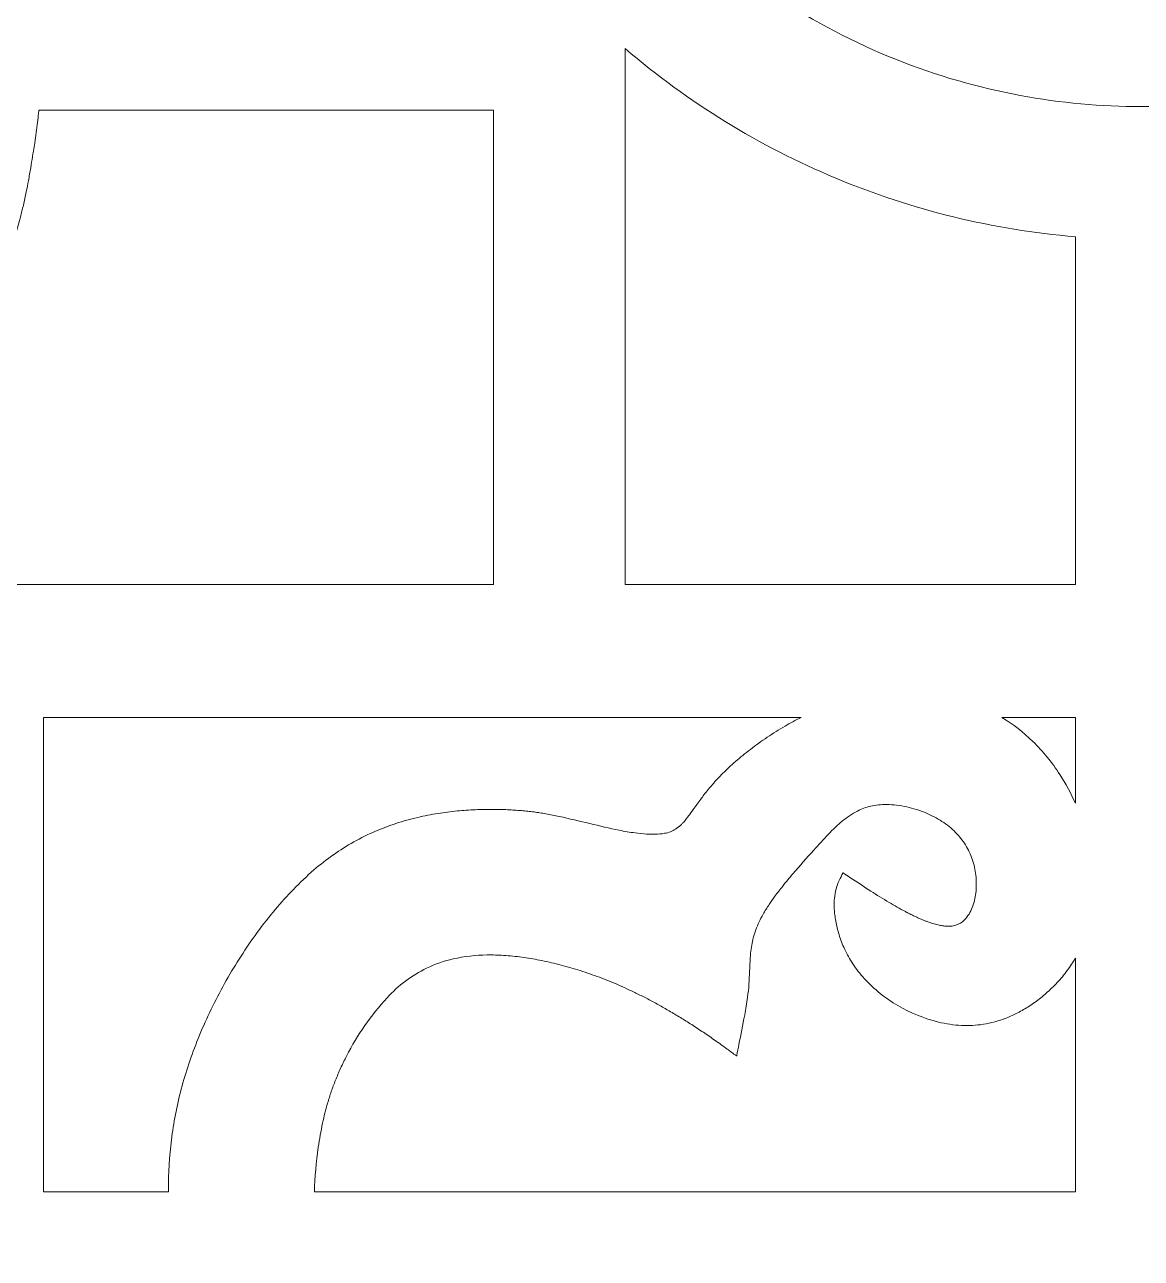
# Model space of a CAD drawing. Header units: centimetres. Extents: x -10 to 9.2, y -12 to 12.7.
# Drawn here: x 1.85 to 4.6, y 0.348 to 3.385 of the extents above; entities that cross this region are included whole.
import ezdxf

# ---------------------------------------------------------------- set-up
doc = ezdxf.new("R2010")
doc.units = ezdxf.units.CM
doc.header["$MEASUREMENT"] = 0
doc.layers.add('layer 1', color=7, linetype='Continuous')

msp = doc.modelspace()

# ---------------------------------------------------------------- linework, layer by layer
at = {"layer": 'layer 1', "color": 242, "lineweight": 9}
for points, knots in [([(9.19904, 12.67695), (9.19904, 4.45748), (9.19904, -3.76202), (9.19904, -11.9815), (9.19904, -11.9815), (6.13291, -11.9815), (3.06675, -11.9815), (0.00061, -11.9815), (0.00061, -11.9815), (0.00061, -3.76202), (0.00061, 4.45748), (0.00061, 12.67695), (0.00061, 12.67695), (3.06675, 12.67695), (6.13291, 12.67695), (9.19904, 12.67695)], [0, 0, 0, 0, 0.2, 0.2, 0.2, 0.2, 0.4, 0.4, 0.4, 0.4, 0.6, 0.6, 0.6, 0.6, 1, 1, 1, 1]), ([(4.59983, 3.18307), (4.69882, 3.18307), (4.79851, 3.19207), (4.89805, 3.21061), (4.89805, 3.21061), (5.00151, 3.22989), (5.10358, 3.25926), (5.20311, 3.29893), (5.20311, 3.29893), (5.41051, 3.38159), (5.59869, 3.50524), (5.75867, 3.66634), (5.75867, 3.66634), (5.83866, 3.74687), (5.90983, 3.83514), (5.97153, 3.93015), (5.97153, 3.93015), (6.03236, 4.02382), (6.08311, 4.1227), (6.1236, 4.22568), (6.1236, 4.22568), (6.163, 4.32584), (6.19217, 4.42859), (6.21133, 4.53278), (6.21133, 4.53278), (6.22972, 4.63296), (6.23868, 4.73334), (6.23868, 4.83299), (6.23868, 4.83299), (6.23868, 4.93265), (6.22972, 5.03304), (6.21133, 5.13323), (6.21133, 5.13323), (6.19217, 5.23741), (6.163, 5.34015), (6.1236, 5.44035), (6.1236, 5.44035), (6.08311, 5.5433), (6.03236, 5.64221), (5.97153, 5.73586), (5.97153, 5.73586), (5.90983, 5.83086), (5.83866, 5.91913), (5.75867, 5.99968), (5.75867, 5.99968), (5.59869, 6.16076), (5.41051, 6.28441), (5.20311, 6.36709), (5.20311, 6.36709), (5.10358, 6.40675), (5.00151, 6.4361), (4.89805, 6.4554), (4.89805, 6.4554), (4.79851, 6.47393), (4.69882, 6.48293), (4.59983, 6.48293), (4.59983, 6.48293), (4.50085, 6.48293), (4.40114, 6.47393), (4.3016, 6.4554), (4.3016, 6.4554), (4.19814, 6.4361), (4.09607, 6.40675), (3.99659, 6.36709), (3.99659, 6.36709), (3.78917, 6.28441), (3.60101, 6.16076), (3.44098, 5.99968), (3.44098, 5.99968), (3.36099, 5.91913), (3.28982, 5.83086), (3.22815, 5.73586), (3.22815, 5.73586), (3.16731, 5.64221), (3.11654, 5.5433), (3.07605, 5.44035), (3.07605, 5.44035), (3.03666, 5.34015), (3.00752, 5.23741), (2.98834, 5.13323), (2.98834, 5.13323), (2.96993, 5.03304), (2.96097, 4.93265), (2.96097, 4.83299), (2.96097, 4.83299), (2.96097, 4.73334), (2.96993, 4.63296), (2.98834, 4.53278), (2.98834, 4.53278), (3.00752, 4.42859), (3.03666, 4.32584), (3.07605, 4.22568), (3.07605, 4.22568), (3.11654, 4.1227), (3.16731, 4.02382), (3.22815, 3.93015), (3.22815, 3.93015), (3.28982, 3.83514), (3.36099, 3.74687), (3.44098, 3.66634), (3.44098, 3.66634), (3.60101, 3.50524), (3.78917, 3.38159), (3.99659, 3.29893), (3.99659, 3.29893), (4.09607, 3.25926), (4.19814, 3.22989), (4.3016, 3.21061), (4.3016, 3.21061), (4.40114, 3.19207), (4.50085, 3.18307), (4.59983, 3.18307)], [0, 0, 0, 0, 0.0344828, 0.0344828, 0.0344828, 0.0344828, 0.0689655, 0.0689655, 0.0689655, 0.0689655, 0.1034483, 0.1034483, 0.1034483, 0.1034483, 0.137931, 0.137931, 0.137931, 0.137931, 0.1724138, 0.1724138, 0.1724138, 0.1724138, 0.2068966, 0.2068966, 0.2068966, 0.2068966, 0.2413793, 0.2413793, 0.2413793, 0.2413793, 0.2758621, 0.2758621, 0.2758621, 0.2758621, 0.3103448, 0.3103448, 0.3103448, 0.3103448, 0.3448276, 0.3448276, 0.3448276, 0.3448276, 0.3793103, 0.3793103, 0.3793103, 0.3793103, 0.4137931, 0.4137931, 0.4137931, 0.4137931, 0.4482759, 0.4482759, 0.4482759, 0.4482759, 0.4827586, 0.4827586, 0.4827586, 0.4827586, 0.5172414, 0.5172414, 0.5172414, 0.5172414, 0.5517241, 0.5517241, 0.5517241, 0.5517241, 0.5862069, 0.5862069, 0.5862069, 0.5862069, 0.6206897, 0.6206897, 0.6206897, 0.6206897, 0.6551724, 0.6551724, 0.6551724, 0.6551724, 0.6896552, 0.6896552, 0.6896552, 0.6896552, 0.7241379, 0.7241379, 0.7241379, 0.7241379, 0.7586207, 0.7586207, 0.7586207, 0.7586207, 0.7931034, 0.7931034, 0.7931034, 0.7931034, 0.8275862, 0.8275862, 0.8275862, 0.8275862, 0.862069, 0.862069, 0.862069, 0.862069, 0.8965517, 0.8965517, 0.8965517, 0.8965517, 0.9310345, 0.9310345, 0.9310345, 0.9310345, 1, 1, 1, 1]), ([(4.43743, 2.00629), (4.43743, 2.29182), (4.43743, 2.57735), (4.43743, 2.86288), (4.43743, 2.86288), (4.23494, 2.87978), (4.03659, 2.92798), (3.84732, 3.00702), (3.84732, 3.00702), (3.65809, 3.08608), (3.48409, 3.19343), (3.32915, 3.32582), (3.32915, 3.32582), (3.32915, 3.28146), (3.32915, 3.23709), (3.32915, 3.19274), (3.32915, 3.19274), (3.32915, 2.79726), (3.32915, 2.4018), (3.32915, 2.00629), (3.32915, 2.00629), (3.69855, 2.00629), (4.06802, 2.00629), (4.43743, 2.00629)], [0, 0, 0, 0, 0.1428571, 0.1428571, 0.1428571, 0.1428571, 0.2857143, 0.2857143, 0.2857143, 0.2857143, 0.4285714, 0.4285714, 0.4285714, 0.4285714, 0.5714286, 0.5714286, 0.5714286, 0.5714286, 0.7142857, 0.7142857, 0.7142857, 0.7142857, 1, 1, 1, 1]), ([(3.00439, 3.17441), (2.63128, 3.17441), (2.25821, 3.17441), (1.88507, 3.17441), (1.88507, 3.17441), (1.88464, 3.17024), (1.88419, 3.16607), (1.88375, 3.16191), (1.88375, 3.16191), (1.88284, 3.15388), (1.88191, 3.14588), (1.88089, 3.13788), (1.88089, 3.13788), (1.87986, 3.12963), (1.87879, 3.12141), (1.87767, 3.11317), (1.87767, 3.11317), (1.87646, 3.10452), (1.87522, 3.09586), (1.87392, 3.08724), (1.87392, 3.08724), (1.871, 3.06907), (1.86804, 3.05093), (1.8651, 3.03276), (1.8651, 3.03276), (1.86326, 3.022), (1.86131, 3.01123), (1.85929, 3.00051), (1.85929, 3.00051), (1.85758, 2.99148), (1.85583, 2.98245), (1.85398, 2.97346), (1.85398, 2.97346), (1.85175, 2.96249), (1.84937, 2.95153), (1.84688, 2.94061), (1.84688, 2.94061), (1.84462, 2.93078), (1.84228, 2.92097), (1.83977, 2.91118), (1.83977, 2.91118), (1.83379, 2.88779), (1.82704, 2.86461), (1.81943, 2.84169), (1.81943, 2.84169), (1.81304, 2.82224), (1.80575, 2.80308), (1.79773, 2.78425), (1.79773, 2.78425), (1.77877, 2.73968), (1.75488, 2.69757), (1.72643, 2.65843), (1.72643, 2.65843), (1.7013, 2.62391), (1.67193, 2.59292), (1.63884, 2.56601), (1.63884, 2.56601), (1.60664, 2.53984), (1.57164, 2.51764), (1.5343, 2.49969), (1.5343, 2.49969), (1.48974, 2.4783), (1.4433, 2.46132), (1.3955, 2.44894), (1.3955, 2.44894), (1.37217, 2.44289), (1.34853, 2.4383), (1.32469, 2.43517), (1.32469, 2.43517), (1.30625, 2.43276), (1.28765, 2.43185), (1.26902, 2.43245), (1.26902, 2.43245), (1.25788, 2.43281), (1.24678, 2.43376), (1.23572, 2.43527), (1.23572, 2.43527), (1.22472, 2.43679), (1.21381, 2.43883), (1.20299, 2.44148), (1.20299, 2.44148), (1.19601, 2.44319), (1.18901, 2.44515), (1.18213, 2.4473), (1.18213, 2.4473), (1.18429, 2.44035), (1.1862, 2.43334), (1.18792, 2.42627), (1.18792, 2.42627), (1.19051, 2.41539), (1.19257, 2.40441), (1.19407, 2.39331), (1.19407, 2.39331), (1.19559, 2.38219), (1.1965, 2.37101), (1.19685, 2.35982), (1.19685, 2.35982), (1.19747, 2.34108), (1.19656, 2.32236), (1.19415, 2.30378), (1.19415, 2.30378), (1.19106, 2.27974), (1.18647, 2.25595), (1.1805, 2.23248), (1.1805, 2.23248), (1.1682, 2.18433), (1.15135, 2.13762), (1.13006, 2.09274), (1.13006, 2.09274), (1.11224, 2.05516), (1.09018, 2.0199), (1.06423, 1.98749), (1.06423, 1.98749), (1.03746, 1.95418), (1.00671, 1.92461), (0.97241, 1.89931), (0.97241, 1.89931), (0.93353, 1.87067), (0.8917, 1.84664), (0.84743, 1.82752), (0.84743, 1.82752), (0.82871, 1.81944), (0.80971, 1.81215), (0.79038, 1.80569), (0.79038, 1.80569), (0.76763, 1.79803), (0.74458, 1.79122), (0.72134, 1.7852), (0.72134, 1.7852), (0.71162, 1.7827), (0.70189, 1.7803), (0.69212, 1.77805), (0.69212, 1.77805), (0.68125, 1.77552), (0.67041, 1.77315), (0.65949, 1.7709), (0.65949, 1.7709), (0.65058, 1.76903), (0.6416, 1.76725), (0.63262, 1.76556), (0.63262, 1.76556), (0.62202, 1.76354), (0.61143, 1.7616), (0.60078, 1.75974), (0.60078, 1.75974), (0.58278, 1.75677), (0.56472, 1.75382), (0.54669, 1.75085), (0.54669, 1.75085), (0.53806, 1.74953), (0.52939, 1.74828), (0.52073, 1.74706), (0.52073, 1.74706), (0.51256, 1.74592), (0.50435, 1.74483), (0.49619, 1.7438), (0.49619, 1.7438), (0.48823, 1.74279), (0.48028, 1.74182), (0.47233, 1.74094), (0.47233, 1.74094), (0.46921, 1.74059), (0.46613, 1.74025), (0.46304, 1.73991), (0.46304, 1.73991), (0.46304, 1.33036), (0.46304, 0.92078), (0.46304, 0.51123), (0.46304, 0.51123), (0.83246, 0.51123), (1.20187, 0.51123), (1.57132, 0.51123), (1.57132, 0.51123), (1.57132, 0.9067), (1.57132, 1.3022), (1.57132, 1.69766), (1.57132, 1.69766), (1.57132, 1.77563), (1.57132, 1.8536), (1.57132, 1.93159), (1.57132, 1.93159), (1.57132, 1.95038), (1.57132, 1.96917), (1.57132, 1.98797), (1.57132, 1.98797), (1.57132, 1.9938), (1.57132, 1.99965), (1.57132, 2.00549), (1.57132, 2.00549), (1.57132, 2.00576), (1.57132, 2.00604), (1.57132, 2.00629), (1.57132, 2.00629), (1.5716, 2.00629), (1.57187, 2.00629), (1.57214, 2.00629), (1.57214, 2.00629), (1.57792, 2.00629), (1.58372, 2.00629), (1.58956, 2.00629), (1.58956, 2.00629), (2.06114, 2.00629), (2.53278, 2.00629), (3.00439, 2.00629), (3.00439, 2.00629), (3.00439, 2.39567), (3.00439, 2.78504), (3.00439, 3.17441)], [0, 0, 0, 0, 0.0188679, 0.0188679, 0.0188679, 0.0188679, 0.0377358, 0.0377358, 0.0377358, 0.0377358, 0.0566038, 0.0566038, 0.0566038, 0.0566038, 0.0754717, 0.0754717, 0.0754717, 0.0754717, 0.0943396, 0.0943396, 0.0943396, 0.0943396, 0.1132075, 0.1132075, 0.1132075, 0.1132075, 0.1320755, 0.1320755, 0.1320755, 0.1320755, 0.1509434, 0.1509434, 0.1509434, 0.1509434, 0.1698113, 0.1698113, 0.1698113, 0.1698113, 0.1886792, 0.1886792, 0.1886792, 0.1886792, 0.2075472, 0.2075472, 0.2075472, 0.2075472, 0.2264151, 0.2264151, 0.2264151, 0.2264151, 0.245283, 0.245283, 0.245283, 0.245283, 0.2641509, 0.2641509, 0.2641509, 0.2641509, 0.2830189, 0.2830189, 0.2830189, 0.2830189, 0.3018868, 0.3018868, 0.3018868, 0.3018868, 0.3207547, 0.3207547, 0.3207547, 0.3207547, 0.3396226, 0.3396226, 0.3396226, 0.3396226, 0.3584906, 0.3584906, 0.3584906, 0.3584906, 0.3773585, 0.3773585, 0.3773585, 0.3773585, 0.3962264, 0.3962264, 0.3962264, 0.3962264, 0.4150943, 0.4150943, 0.4150943, 0.4150943, 0.4339623, 0.4339623, 0.4339623, 0.4339623, 0.4528302, 0.4528302, 0.4528302, 0.4528302, 0.4716981, 0.4716981, 0.4716981, 0.4716981, 0.490566, 0.490566, 0.490566, 0.490566, 0.509434, 0.509434, 0.509434, 0.509434, 0.5283019, 0.5283019, 0.5283019, 0.5283019, 0.5471698, 0.5471698, 0.5471698, 0.5471698, 0.5660377, 0.5660377, 0.5660377, 0.5660377, 0.5849057, 0.5849057, 0.5849057, 0.5849057, 0.6037736, 0.6037736, 0.6037736, 0.6037736, 0.6226415, 0.6226415, 0.6226415, 0.6226415, 0.6415094, 0.6415094, 0.6415094, 0.6415094, 0.6603774, 0.6603774, 0.6603774, 0.6603774, 0.6792453, 0.6792453, 0.6792453, 0.6792453, 0.6981132, 0.6981132, 0.6981132, 0.6981132, 0.7169811, 0.7169811, 0.7169811, 0.7169811, 0.7358491, 0.7358491, 0.7358491, 0.7358491, 0.754717, 0.754717, 0.754717, 0.754717, 0.7735849, 0.7735849, 0.7735849, 0.7735849, 0.7924528, 0.7924528, 0.7924528, 0.7924528, 0.8113208, 0.8113208, 0.8113208, 0.8113208, 0.8301887, 0.8301887, 0.8301887, 0.8301887, 0.8490566, 0.8490566, 0.8490566, 0.8490566, 0.8679245, 0.8679245, 0.8679245, 0.8679245, 0.8867925, 0.8867925, 0.8867925, 0.8867925, 0.9056604, 0.9056604, 0.9056604, 0.9056604, 0.9245283, 0.9245283, 0.9245283, 0.9245283, 0.9433962, 0.9433962, 0.9433962, 0.9433962, 0.9622642, 0.9622642, 0.9622642, 0.9622642, 1, 1, 1, 1]), ([(3.76189, 1.67932), (3.13998, 1.67932), (2.51802, 1.67932), (1.8961, 1.67932), (1.8961, 1.67932), (1.8961, 1.28996), (1.8961, 0.90059), (1.8961, 0.51123), (1.8961, 0.51123), (1.99874, 0.51123), (2.10136, 0.51123), (2.20398, 0.51123), (2.20398, 0.51123), (2.20392, 0.51807), (2.20397, 0.52493), (2.20402, 0.53178), (2.20402, 0.53178), (2.2045, 0.57297), (2.20766, 0.61404), (2.2135, 0.65484), (2.2135, 0.65484), (2.2165, 0.67578), (2.22019, 0.69664), (2.22457, 0.71732), (2.22457, 0.71732), (2.22902, 0.73835), (2.23415, 0.75922), (2.23998, 0.77989), (2.23998, 0.77989), (2.24586, 0.80066), (2.25237, 0.82122), (2.25954, 0.8416), (2.25954, 0.8416), (2.26708, 0.86296), (2.27527, 0.88412), (2.2841, 0.90501), (2.2841, 0.90501), (2.30248, 0.94851), (2.32336, 0.99087), (2.3466, 1.03192), (2.3466, 1.03192), (2.36967, 1.07271), (2.39508, 1.11209), (2.42276, 1.1499), (2.42276, 1.1499), (2.43702, 1.16942), (2.45192, 1.18847), (2.46748, 1.20698), (2.46748, 1.20698), (2.48163, 1.22392), (2.49644, 1.2403), (2.51181, 1.25612), (2.51181, 1.25612), (2.52798, 1.27278), (2.54485, 1.28869), (2.5624, 1.30388), (2.5624, 1.30388), (2.57773, 1.31716), (2.59372, 1.32967), (2.61031, 1.34134), (2.61031, 1.34134), (2.62643, 1.35274), (2.64318, 1.36326), (2.66044, 1.37288), (2.66044, 1.37288), (2.67796, 1.38266), (2.69596, 1.39149), (2.71439, 1.39939), (2.71439, 1.39939), (2.73075, 1.40642), (2.74748, 1.41273), (2.7644, 1.41827), (2.7644, 1.41827), (2.78207, 1.42404), (2.79995, 1.42906), (2.81803, 1.43331), (2.81803, 1.43331), (2.82619, 1.43522), (2.83439, 1.437), (2.84258, 1.43861), (2.84258, 1.43861), (2.85102, 1.44027), (2.85945, 1.44175), (2.86797, 1.44311), (2.86797, 1.44311), (2.87576, 1.44435), (2.88359, 1.44548), (2.89138, 1.44647), (2.89138, 1.44647), (2.89948, 1.4475), (2.90756, 1.44838), (2.91565, 1.44915), (2.91565, 1.44915), (2.92301, 1.44985), (2.93031, 1.45045), (2.93767, 1.45093), (2.93767, 1.45093), (2.94524, 1.45146), (2.95285, 1.45187), (2.96046, 1.45219), (2.96046, 1.45219), (2.96718, 1.45247), (2.97394, 1.45267), (2.98064, 1.4528), (2.98064, 1.4528), (2.98767, 1.45291), (2.9947, 1.45297), (3.00173, 1.45296), (3.00173, 1.45296), (3.00815, 1.45294), (3.01455, 1.45286), (3.02093, 1.45271), (3.02093, 1.45271), (3.02703, 1.45259), (3.03304, 1.45239), (3.0391, 1.45214), (3.0391, 1.45214), (3.04487, 1.45188), (3.05069, 1.45157), (3.05644, 1.4512), (3.05644, 1.4512), (3.06201, 1.45084), (3.06758, 1.45041), (3.07313, 1.44996), (3.07313, 1.44996), (3.07838, 1.44949), (3.08362, 1.44898), (3.08887, 1.44842), (3.08887, 1.44842), (3.09407, 1.44785), (3.09924, 1.44723), (3.1044, 1.44657), (3.1044, 1.44657), (3.1092, 1.44595), (3.11406, 1.44525), (3.11886, 1.44453), (3.11886, 1.44453), (3.1238, 1.44381), (3.12871, 1.44302), (3.13359, 1.44217), (3.13359, 1.44217), (3.14455, 1.44031), (3.15548, 1.43815), (3.16635, 1.43573), (3.16635, 1.43573), (3.19144, 1.43013), (3.21646, 1.42424), (3.24144, 1.41812), (3.24144, 1.41812), (3.26565, 1.41216), (3.28994, 1.40668), (3.31435, 1.40166), (3.31435, 1.40166), (3.32718, 1.39903), (3.34006, 1.39683), (3.35307, 1.39511), (3.35307, 1.39511), (3.36258, 1.39383), (3.37213, 1.39289), (3.38167, 1.39228), (3.38167, 1.39228), (3.3887, 1.39181), (3.39572, 1.3917), (3.40275, 1.39187), (3.40275, 1.39187), (3.41045, 1.39205), (3.41808, 1.39279), (3.42565, 1.39405), (3.42565, 1.39405), (3.43071, 1.39488), (3.43559, 1.39617), (3.44038, 1.39792), (3.44038, 1.39792), (3.44472, 1.39953), (3.44894, 1.40161), (3.45286, 1.40412), (3.45286, 1.40412), (3.45749, 1.40713), (3.46183, 1.41056), (3.4658, 1.41442), (3.4658, 1.41442), (3.46766, 1.41622), (3.46947, 1.41807), (3.47119, 1.41998), (3.47119, 1.41998), (3.47348, 1.42252), (3.47572, 1.42512), (3.4779, 1.42779), (3.4779, 1.42779), (3.47964, 1.42995), (3.48136, 1.43213), (3.48302, 1.43436), (3.48302, 1.43436), (3.48564, 1.43781), (3.48825, 1.44127), (3.49077, 1.4448), (3.49077, 1.4448), (3.49564, 1.45158), (3.50056, 1.4584), (3.50542, 1.46518), (3.50542, 1.46518), (3.50857, 1.4696), (3.51178, 1.47398), (3.51501, 1.47833), (3.51501, 1.47833), (3.51755, 1.48177), (3.52012, 1.48513), (3.52273, 1.48849), (3.52273, 1.48849), (3.5262, 1.493), (3.52975, 1.49748), (3.53333, 1.50189), (3.53333, 1.50189), (3.53673, 1.50603), (3.5402, 1.51014), (3.54371, 1.5142), (3.54371, 1.5142), (3.54785, 1.51897), (3.55203, 1.52366), (3.55636, 1.52827), (3.55636, 1.52827), (3.56068, 1.5329), (3.56505, 1.53744), (3.56948, 1.54192), (3.56948, 1.54192), (3.57432, 1.54677), (3.57927, 1.55153), (3.58426, 1.55619), (3.58426, 1.55619), (3.58966, 1.56123), (3.59519, 1.56618), (3.60074, 1.57104), (3.60074, 1.57104), (3.60651, 1.57607), (3.61237, 1.58102), (3.61829, 1.58586), (3.61829, 1.58586), (3.62448, 1.59091), (3.6307, 1.59585), (3.63706, 1.60071), (3.63706, 1.60071), (3.65063, 1.61113), (3.66453, 1.6211), (3.67874, 1.63063), (3.67874, 1.63063), (3.69303, 1.64019), (3.70761, 1.64931), (3.72246, 1.65794), (3.72246, 1.65794), (3.73541, 1.66546), (3.74856, 1.6726), (3.76189, 1.67932)], [0, 0, 0, 0, 0.015625, 0.015625, 0.015625, 0.015625, 0.03125, 0.03125, 0.03125, 0.03125, 0.046875, 0.046875, 0.046875, 0.046875, 0.0625, 0.0625, 0.0625, 0.0625, 0.078125, 0.078125, 0.078125, 0.078125, 0.09375, 0.09375, 0.09375, 0.09375, 0.109375, 0.109375, 0.109375, 0.109375, 0.125, 0.125, 0.125, 0.125, 0.140625, 0.140625, 0.140625, 0.140625, 0.15625, 0.15625, 0.15625, 0.15625, 0.171875, 0.171875, 0.171875, 0.171875, 0.1875, 0.1875, 0.1875, 0.1875, 0.203125, 0.203125, 0.203125, 0.203125, 0.21875, 0.21875, 0.21875, 0.21875, 0.234375, 0.234375, 0.234375, 0.234375, 0.25, 0.25, 0.25, 0.25, 0.265625, 0.265625, 0.265625, 0.265625, 0.28125, 0.28125, 0.28125, 0.28125, 0.296875, 0.296875, 0.296875, 0.296875, 0.3125, 0.3125, 0.3125, 0.3125, 0.328125, 0.328125, 0.328125, 0.328125, 0.34375, 0.34375, 0.34375, 0.34375, 0.359375, 0.359375, 0.359375, 0.359375, 0.375, 0.375, 0.375, 0.375, 0.390625, 0.390625, 0.390625, 0.390625, 0.40625, 0.40625, 0.40625, 0.40625, 0.421875, 0.421875, 0.421875, 0.421875, 0.4375, 0.4375, 0.4375, 0.4375, 0.453125, 0.453125, 0.453125, 0.453125, 0.46875, 0.46875, 0.46875, 0.46875, 0.484375, 0.484375, 0.484375, 0.484375, 0.5, 0.5, 0.5, 0.5, 0.515625, 0.515625, 0.515625, 0.515625, 0.53125, 0.53125, 0.53125, 0.53125, 0.546875, 0.546875, 0.546875, 0.546875, 0.5625, 0.5625, 0.5625, 0.5625, 0.578125, 0.578125, 0.578125, 0.578125, 0.59375, 0.59375, 0.59375, 0.59375, 0.609375, 0.609375, 0.609375, 0.609375, 0.625, 0.625, 0.625, 0.625, 0.640625, 0.640625, 0.640625, 0.640625, 0.65625, 0.65625, 0.65625, 0.65625, 0.671875, 0.671875, 0.671875, 0.671875, 0.6875, 0.6875, 0.6875, 0.6875, 0.703125, 0.703125, 0.703125, 0.703125, 0.71875, 0.71875, 0.71875, 0.71875, 0.734375, 0.734375, 0.734375, 0.734375, 0.75, 0.75, 0.75, 0.75, 0.765625, 0.765625, 0.765625, 0.765625, 0.78125, 0.78125, 0.78125, 0.78125, 0.796875, 0.796875, 0.796875, 0.796875, 0.8125, 0.8125, 0.8125, 0.8125, 0.828125, 0.828125, 0.828125, 0.828125, 0.84375, 0.84375, 0.84375, 0.84375, 0.859375, 0.859375, 0.859375, 0.859375, 0.875, 0.875, 0.875, 0.875, 0.890625, 0.890625, 0.890625, 0.890625, 0.90625, 0.90625, 0.90625, 0.90625, 0.921875, 0.921875, 0.921875, 0.921875, 0.9375, 0.9375, 0.9375, 0.9375, 0.953125, 0.953125, 0.953125, 0.953125, 0.96875, 0.96875, 0.96875, 0.96875, 1, 1, 1, 1]), ([(4.43743, 1.46833), (4.43743, 1.53867), (4.43743, 1.609), (4.43743, 1.67932), (4.43743, 1.67932), (4.37713, 1.67932), (4.3168, 1.67932), (4.25643, 1.67932), (4.25643, 1.67932), (4.284, 1.66253), (4.30952, 1.64279), (4.3327, 1.62031), (4.3327, 1.62031), (4.35785, 1.59594), (4.38006, 1.56877), (4.39898, 1.53921), (4.39898, 1.53921), (4.41351, 1.51656), (4.42636, 1.49289), (4.43743, 1.46833)], [0, 0, 0, 0, 0.1666667, 0.1666667, 0.1666667, 0.1666667, 0.3333333, 0.3333333, 0.3333333, 0.3333333, 0.5, 0.5, 0.5, 0.5, 0.6666667, 0.6666667, 0.6666667, 0.6666667, 1, 1, 1, 1]), ([(3.93349, 1.25177), (3.94859, 1.24244), (3.96366, 1.23312), (3.97876, 1.22379), (3.97876, 1.22379), (3.9921, 1.21627), (4.00548, 1.20879), (4.01886, 1.20127), (4.01886, 1.20127), (4.02189, 1.19969), (4.02493, 1.1981), (4.02799, 1.19656), (4.02799, 1.19656), (4.03085, 1.19511), (4.0337, 1.19368), (4.0366, 1.19228), (4.0366, 1.19228), (4.03951, 1.19088), (4.04239, 1.18951), (4.0453, 1.18816), (4.0453, 1.18816), (4.04796, 1.18693), (4.05065, 1.18572), (4.05331, 1.18455), (4.05331, 1.18455), (4.056, 1.18336), (4.05866, 1.18223), (4.06136, 1.1811), (4.06136, 1.1811), (4.06384, 1.1801), (4.06628, 1.17911), (4.06876, 1.17816), (4.06876, 1.17816), (4.07124, 1.17722), (4.07373, 1.17629), (4.07622, 1.17541), (4.07622, 1.17541), (4.07848, 1.1746), (4.08072, 1.17384), (4.08299, 1.17311), (4.08299, 1.17311), (4.08747, 1.17167), (4.09202, 1.17037), (4.09659, 1.16921), (4.09659, 1.16921), (4.10027, 1.16827), (4.104, 1.16748), (4.10775, 1.16686), (4.10775, 1.16686), (4.11141, 1.16624), (4.11512, 1.1658), (4.11877, 1.16552), (4.11877, 1.16552), (4.12176, 1.16529), (4.12476, 1.16524), (4.12776, 1.16533), (4.12776, 1.16533), (4.13057, 1.16543), (4.13344, 1.16572), (4.13623, 1.16618), (4.13623, 1.16618), (4.13862, 1.16656), (4.14101, 1.1671), (4.14334, 1.16781), (4.14334, 1.16781), (4.15136, 1.17027), (4.15851, 1.1747), (4.16433, 1.18081), (4.16433, 1.18081), (4.17274, 1.18967), (4.17929, 1.20004), (4.18364, 1.2115), (4.18364, 1.2115), (4.188, 1.22297), (4.19088, 1.23487), (4.19219, 1.24706), (4.19219, 1.24706), (4.19382, 1.26162), (4.19382, 1.27629), (4.19225, 1.29087), (4.19225, 1.29087), (4.19081, 1.30431), (4.18788, 1.31753), (4.1835, 1.33033), (4.1835, 1.33033), (4.17936, 1.34263), (4.17377, 1.35433), (4.16694, 1.36535), (4.16694, 1.36535), (4.15996, 1.37657), (4.15176, 1.3869), (4.14242, 1.39625), (4.14242, 1.39625), (4.13224, 1.40647), (4.12104, 1.41552), (4.10893, 1.42337), (4.10893, 1.42337), (4.09619, 1.4316), (4.08281, 1.43861), (4.06878, 1.44435), (4.06878, 1.44435), (4.05363, 1.45058), (4.03801, 1.45547), (4.022, 1.45897), (4.022, 1.45897), (4.00563, 1.46258), (3.98898, 1.46458), (3.97223, 1.46492), (3.97223, 1.46492), (3.95919, 1.46518), (3.94616, 1.46388), (3.93344, 1.461), (3.93344, 1.461), (3.92202, 1.45844), (3.91106, 1.45438), (3.90068, 1.44894), (3.90068, 1.44894), (3.88732, 1.44192), (3.87469, 1.43351), (3.86309, 1.42383), (3.86309, 1.42383), (3.85809, 1.41964), (3.8532, 1.41528), (3.84844, 1.41079), (3.84844, 1.41079), (3.84194, 1.40464), (3.83558, 1.39834), (3.82937, 1.3919), (3.82937, 1.3919), (3.81734, 1.37883), (3.80528, 1.36574), (3.79325, 1.35267), (3.79325, 1.35267), (3.77596, 1.3335), (3.75889, 1.31415), (3.74202, 1.29464), (3.74202, 1.29464), (3.73337, 1.28461), (3.72488, 1.27442), (3.71666, 1.26406), (3.71666, 1.26406), (3.71016, 1.25591), (3.70379, 1.24763), (3.69763, 1.23922), (3.69763, 1.23922), (3.69269, 1.23251), (3.6879, 1.22571), (3.6833, 1.2188), (3.6833, 1.2188), (3.67806, 1.211), (3.67313, 1.20305), (3.66848, 1.19492), (3.66848, 1.19492), (3.66487, 1.18872), (3.66155, 1.18238), (3.65849, 1.17588), (3.65849, 1.17588), (3.65555, 1.16955), (3.65286, 1.16306), (3.65052, 1.15648), (3.65052, 1.15648), (3.64815, 1.1499), (3.64612, 1.14322), (3.64439, 1.13642), (3.64439, 1.13642), (3.64292, 1.13069), (3.64169, 1.12488), (3.64066, 1.11902), (3.64066, 1.11902), (3.63949, 1.11228), (3.63854, 1.10547), (3.63783, 1.09865), (3.63783, 1.09865), (3.63731, 1.09392), (3.63693, 1.08919), (3.63662, 1.08445), (3.63662, 1.08445), (3.63611, 1.07668), (3.63571, 1.0689), (3.63542, 1.06111), (3.63542, 1.06111), (3.63503, 1.0515), (3.63459, 1.04189), (3.63415, 1.03228), (3.63415, 1.03228), (3.634, 1.02912), (3.63379, 1.02597), (3.63356, 1.02283), (3.63356, 1.02283), (3.6328, 1.01202), (3.63167, 1.00124), (3.6302, 0.99049), (3.6302, 0.99049), (3.62819, 0.97588), (3.62583, 0.96134), (3.62313, 0.94683), (3.62313, 0.94683), (3.61838, 0.92258), (3.6136, 0.89832), (3.60885, 0.87404), (3.60885, 0.87404), (3.60708, 0.86512), (3.60534, 0.85618), (3.60357, 0.84724), (3.60357, 0.84724), (3.60349, 0.84681), (3.6034, 0.84639), (3.60334, 0.84599), (3.60334, 0.84599), (3.60298, 0.84623), (3.60264, 0.84649), (3.60228, 0.84673), (3.60228, 0.84673), (3.59496, 0.85207), (3.58765, 0.85742), (3.58029, 0.86276), (3.58029, 0.86276), (3.57032, 0.87004), (3.56028, 0.87723), (3.55016, 0.88433), (3.55016, 0.88433), (3.54061, 0.89101), (3.531, 0.89761), (3.52129, 0.90412), (3.52129, 0.90412), (3.51178, 0.91052), (3.5022, 0.91685), (3.49256, 0.92306), (3.49256, 0.92306), (3.48337, 0.92894), (3.47416, 0.93472), (3.46484, 0.94042), (3.46484, 0.94042), (3.45576, 0.94602), (3.44658, 0.9515), (3.43732, 0.95689), (3.43732, 0.95689), (3.42855, 0.96204), (3.41965, 0.96707), (3.4107, 0.97199), (3.4107, 0.97199), (3.40199, 0.97684), (3.39318, 0.98156), (3.38432, 0.98619), (3.38432, 0.98619), (3.37582, 0.99063), (3.36723, 0.99497), (3.35863, 0.99921), (3.35863, 0.99921), (3.35018, 1.00333), (3.34173, 1.00736), (3.33319, 1.01129), (3.33319, 1.01129), (3.32496, 1.0151), (3.31664, 1.01879), (3.30831, 1.02237), (3.30831, 1.02237), (3.30015, 1.02586), (3.29198, 1.02926), (3.28373, 1.03254), (3.28373, 1.03254), (3.27571, 1.03576), (3.26759, 1.03887), (3.25946, 1.04186), (3.25946, 1.04186), (3.24394, 1.04759), (3.22826, 1.05291), (3.21248, 1.05782), (3.21248, 1.05782), (3.19685, 1.06269), (3.1811, 1.06714), (3.16521, 1.0712), (3.16521, 1.0712), (3.14944, 1.07523), (3.13358, 1.07882), (3.11759, 1.08198), (3.11759, 1.08198), (3.10334, 1.08478), (3.089, 1.08718), (3.07459, 1.08913), (3.07459, 1.08913), (3.05955, 1.09117), (3.0445, 1.09265), (3.02936, 1.09362), (3.02936, 1.09362), (3.01594, 1.09447), (3.00253, 1.09478), (2.98906, 1.09457), (2.98906, 1.09457), (2.9609, 1.09412), (2.93292, 1.09088), (2.90543, 1.08483), (2.90543, 1.08483), (2.88277, 1.07986), (2.86082, 1.07223), (2.83995, 1.06201), (2.83995, 1.06201), (2.80316, 1.04404), (2.77037, 1.01951), (2.74264, 0.98926), (2.74264, 0.98926), (2.70307, 0.94606), (2.66957, 0.89796), (2.6427, 0.84578), (2.6427, 0.84578), (2.63762, 0.83587), (2.63275, 0.82584), (2.62811, 0.81568), (2.62811, 0.81568), (2.62367, 0.806), (2.61946, 0.79618), (2.6155, 0.78628), (2.6155, 0.78628), (2.61183, 0.77701), (2.60836, 0.76767), (2.60511, 0.75826), (2.60511, 0.75826), (2.60183, 0.74885), (2.59884, 0.73937), (2.59604, 0.72981), (2.59604, 0.72981), (2.59127, 0.71362), (2.58716, 0.69724), (2.5837, 0.6807), (2.5837, 0.6807), (2.57954, 0.66099), (2.57605, 0.64112), (2.57322, 0.62115), (2.57322, 0.62115), (2.56802, 0.5847), (2.56485, 0.54803), (2.56366, 0.51123), (2.56366, 0.51123), (3.18825, 0.51123), (3.81284, 0.51123), (4.43743, 0.51123), (4.43743, 0.51123), (4.43743, 0.70297), (4.43743, 0.89471), (4.43743, 1.08645), (4.43743, 1.08645), (4.43445, 1.08143), (4.43136, 1.07648), (4.42813, 1.07162), (4.42813, 1.07162), (4.4211, 1.06101), (4.41348, 1.0508), (4.40535, 1.04102), (4.40535, 1.04102), (4.39704, 1.03107), (4.38822, 1.02156), (4.37893, 1.01254), (4.37893, 1.01254), (4.3704, 1.00428), (4.3615, 0.99645), (4.35222, 0.98905), (4.35222, 0.98905), (4.34304, 0.98174), (4.33358, 0.97489), (4.32373, 0.96853), (4.32373, 0.96853), (4.31453, 0.96257), (4.30509, 0.95704), (4.29533, 0.95201), (4.29533, 0.95201), (4.28625, 0.94729), (4.27684, 0.94307), (4.2673, 0.93931), (4.2673, 0.93931), (4.25805, 0.9357), (4.24864, 0.93261), (4.23908, 0.93001), (4.23908, 0.93001), (4.22977, 0.92747), (4.22031, 0.92543), (4.21078, 0.92395), (4.21078, 0.92395), (4.193, 0.92116), (4.17504, 0.9202), (4.1571, 0.92111), (4.1571, 0.92111), (4.13796, 0.92205), (4.11895, 0.92482), (4.10033, 0.92939), (4.10033, 0.92939), (4.06513, 0.93801), (4.03153, 0.95163), (4.00023, 0.96996), (4.00023, 0.96996), (3.96963, 0.98785), (3.94199, 1.01009), (3.91793, 1.03618), (3.91793, 1.03618), (3.91265, 1.04189), (3.90761, 1.04781), (3.90281, 1.05393), (3.90281, 1.05393), (3.89809, 1.05997), (3.8936, 1.06618), (3.88942, 1.07258), (3.88942, 1.07258), (3.88169, 1.0843), (3.87485, 1.09658), (3.86899, 1.10934), (3.86899, 1.10934), (3.86631, 1.11507), (3.86385, 1.1209), (3.8616, 1.12682), (3.8616, 1.12682), (3.85933, 1.13276), (3.85727, 1.13878), (3.85539, 1.14487), (3.85539, 1.14487), (3.85372, 1.15024), (3.85224, 1.15568), (3.8509, 1.16117), (3.8509, 1.16117), (3.84955, 1.16665), (3.84837, 1.17216), (3.84737, 1.17773), (3.84737, 1.17773), (3.84642, 1.18284), (3.84565, 1.188), (3.845, 1.19316), (3.845, 1.19316), (3.84445, 1.19781), (3.84402, 1.2025), (3.84372, 1.20719), (3.84372, 1.20719), (3.84348, 1.21178), (3.84339, 1.21637), (3.84343, 1.22098), (3.84343, 1.22098), (3.84348, 1.2252), (3.8437, 1.22943), (3.84409, 1.23364), (3.84409, 1.23364), (3.84482, 1.24168), (3.8462, 1.24964), (3.84828, 1.25744), (3.84828, 1.25744), (3.8502, 1.2646), (3.85274, 1.27158), (3.85598, 1.27825), (3.85598, 1.27825), (3.85885, 1.28423), (3.86175, 1.29019), (3.86465, 1.29617), (3.86465, 1.29617), (3.86478, 1.29645), (3.86489, 1.29672), (3.86502, 1.297), (3.86502, 1.297), (3.86528, 1.29683), (3.86554, 1.29666), (3.86579, 1.29649), (3.86579, 1.29649), (3.87133, 1.29285), (3.87684, 1.2892), (3.88234, 1.28555), (3.88234, 1.28555), (3.89938, 1.27429), (3.91642, 1.26303), (3.93349, 1.25177)], [0, 0, 0, 0, 0.008547, 0.008547, 0.008547, 0.008547, 0.017094, 0.017094, 0.017094, 0.017094, 0.025641, 0.025641, 0.025641, 0.025641, 0.034188, 0.034188, 0.034188, 0.034188, 0.042735, 0.042735, 0.042735, 0.042735, 0.0512821, 0.0512821, 0.0512821, 0.0512821, 0.0598291, 0.0598291, 0.0598291, 0.0598291, 0.0683761, 0.0683761, 0.0683761, 0.0683761, 0.0769231, 0.0769231, 0.0769231, 0.0769231, 0.0854701, 0.0854701, 0.0854701, 0.0854701, 0.0940171, 0.0940171, 0.0940171, 0.0940171, 0.1025641, 0.1025641, 0.1025641, 0.1025641, 0.1111111, 0.1111111, 0.1111111, 0.1111111, 0.1196581, 0.1196581, 0.1196581, 0.1196581, 0.1282051, 0.1282051, 0.1282051, 0.1282051, 0.1367521, 0.1367521, 0.1367521, 0.1367521, 0.1452991, 0.1452991, 0.1452991, 0.1452991, 0.1538462, 0.1538462, 0.1538462, 0.1538462, 0.1623932, 0.1623932, 0.1623932, 0.1623932, 0.1709402, 0.1709402, 0.1709402, 0.1709402, 0.1794872, 0.1794872, 0.1794872, 0.1794872, 0.1880342, 0.1880342, 0.1880342, 0.1880342, 0.1965812, 0.1965812, 0.1965812, 0.1965812, 0.2051282, 0.2051282, 0.2051282, 0.2051282, 0.2136752, 0.2136752, 0.2136752, 0.2136752, 0.2222222, 0.2222222, 0.2222222, 0.2222222, 0.2307692, 0.2307692, 0.2307692, 0.2307692, 0.2393162, 0.2393162, 0.2393162, 0.2393162, 0.2478632, 0.2478632, 0.2478632, 0.2478632, 0.2564103, 0.2564103, 0.2564103, 0.2564103, 0.2649573, 0.2649573, 0.2649573, 0.2649573, 0.2735043, 0.2735043, 0.2735043, 0.2735043, 0.2820513, 0.2820513, 0.2820513, 0.2820513, 0.2905983, 0.2905983, 0.2905983, 0.2905983, 0.2991453, 0.2991453, 0.2991453, 0.2991453, 0.3076923, 0.3076923, 0.3076923, 0.3076923, 0.3162393, 0.3162393, 0.3162393, 0.3162393, 0.3247863, 0.3247863, 0.3247863, 0.3247863, 0.3333333, 0.3333333, 0.3333333, 0.3333333, 0.3418803, 0.3418803, 0.3418803, 0.3418803, 0.3504274, 0.3504274, 0.3504274, 0.3504274, 0.3589744, 0.3589744, 0.3589744, 0.3589744, 0.3675214, 0.3675214, 0.3675214, 0.3675214, 0.3760684, 0.3760684, 0.3760684, 0.3760684, 0.3846154, 0.3846154, 0.3846154, 0.3846154, 0.3931624, 0.3931624, 0.3931624, 0.3931624, 0.4017094, 0.4017094, 0.4017094, 0.4017094, 0.4102564, 0.4102564, 0.4102564, 0.4102564, 0.4188034, 0.4188034, 0.4188034, 0.4188034, 0.4273504, 0.4273504, 0.4273504, 0.4273504, 0.4358974, 0.4358974, 0.4358974, 0.4358974, 0.4444444, 0.4444444, 0.4444444, 0.4444444, 0.4529915, 0.4529915, 0.4529915, 0.4529915, 0.4615385, 0.4615385, 0.4615385, 0.4615385, 0.4700855, 0.4700855, 0.4700855, 0.4700855, 0.4786325, 0.4786325, 0.4786325, 0.4786325, 0.4871795, 0.4871795, 0.4871795, 0.4871795, 0.4957265, 0.4957265, 0.4957265, 0.4957265, 0.5042735, 0.5042735, 0.5042735, 0.5042735, 0.5128205, 0.5128205, 0.5128205, 0.5128205, 0.5213675, 0.5213675, 0.5213675, 0.5213675, 0.5299145, 0.5299145, 0.5299145, 0.5299145, 0.5384615, 0.5384615, 0.5384615, 0.5384615, 0.5470085, 0.5470085, 0.5470085, 0.5470085, 0.5555556, 0.5555556, 0.5555556, 0.5555556, 0.5641026, 0.5641026, 0.5641026, 0.5641026, 0.5726496, 0.5726496, 0.5726496, 0.5726496, 0.5811966, 0.5811966, 0.5811966, 0.5811966, 0.5897436, 0.5897436, 0.5897436, 0.5897436, 0.5982906, 0.5982906, 0.5982906, 0.5982906, 0.6068376, 0.6068376, 0.6068376, 0.6068376, 0.6153846, 0.6153846, 0.6153846, 0.6153846, 0.6239316, 0.6239316, 0.6239316, 0.6239316, 0.6324786, 0.6324786, 0.6324786, 0.6324786, 0.6410256, 0.6410256, 0.6410256, 0.6410256, 0.6495726, 0.6495726, 0.6495726, 0.6495726, 0.6581197, 0.6581197, 0.6581197, 0.6581197, 0.6666667, 0.6666667, 0.6666667, 0.6666667, 0.6752137, 0.6752137, 0.6752137, 0.6752137, 0.6837607, 0.6837607, 0.6837607, 0.6837607, 0.6923077, 0.6923077, 0.6923077, 0.6923077, 0.7008547, 0.7008547, 0.7008547, 0.7008547, 0.7094017, 0.7094017, 0.7094017, 0.7094017, 0.7179487, 0.7179487, 0.7179487, 0.7179487, 0.7264957, 0.7264957, 0.7264957, 0.7264957, 0.7350427, 0.7350427, 0.7350427, 0.7350427, 0.7435897, 0.7435897, 0.7435897, 0.7435897, 0.7521368, 0.7521368, 0.7521368, 0.7521368, 0.7606838, 0.7606838, 0.7606838, 0.7606838, 0.7692308, 0.7692308, 0.7692308, 0.7692308, 0.7777778, 0.7777778, 0.7777778, 0.7777778, 0.7863248, 0.7863248, 0.7863248, 0.7863248, 0.7948718, 0.7948718, 0.7948718, 0.7948718, 0.8034188, 0.8034188, 0.8034188, 0.8034188, 0.8119658, 0.8119658, 0.8119658, 0.8119658, 0.8205128, 0.8205128, 0.8205128, 0.8205128, 0.8290598, 0.8290598, 0.8290598, 0.8290598, 0.8376068, 0.8376068, 0.8376068, 0.8376068, 0.8461538, 0.8461538, 0.8461538, 0.8461538, 0.8547009, 0.8547009, 0.8547009, 0.8547009, 0.8632479, 0.8632479, 0.8632479, 0.8632479, 0.8717949, 0.8717949, 0.8717949, 0.8717949, 0.8803419, 0.8803419, 0.8803419, 0.8803419, 0.8888889, 0.8888889, 0.8888889, 0.8888889, 0.8974359, 0.8974359, 0.8974359, 0.8974359, 0.9059829, 0.9059829, 0.9059829, 0.9059829, 0.9145299, 0.9145299, 0.9145299, 0.9145299, 0.9230769, 0.9230769, 0.9230769, 0.9230769, 0.9316239, 0.9316239, 0.9316239, 0.9316239, 0.9401709, 0.9401709, 0.9401709, 0.9401709, 0.9487179, 0.9487179, 0.9487179, 0.9487179, 0.957265, 0.957265, 0.957265, 0.957265, 0.965812, 0.965812, 0.965812, 0.965812, 0.974359, 0.974359, 0.974359, 0.974359, 0.982906, 0.982906, 0.982906, 0.982906, 1, 1, 1, 1])]:
    msp.add_open_spline(points, degree=3, knots=knots, dxfattribs=at)

doc.saveas('drawing.dxf')
